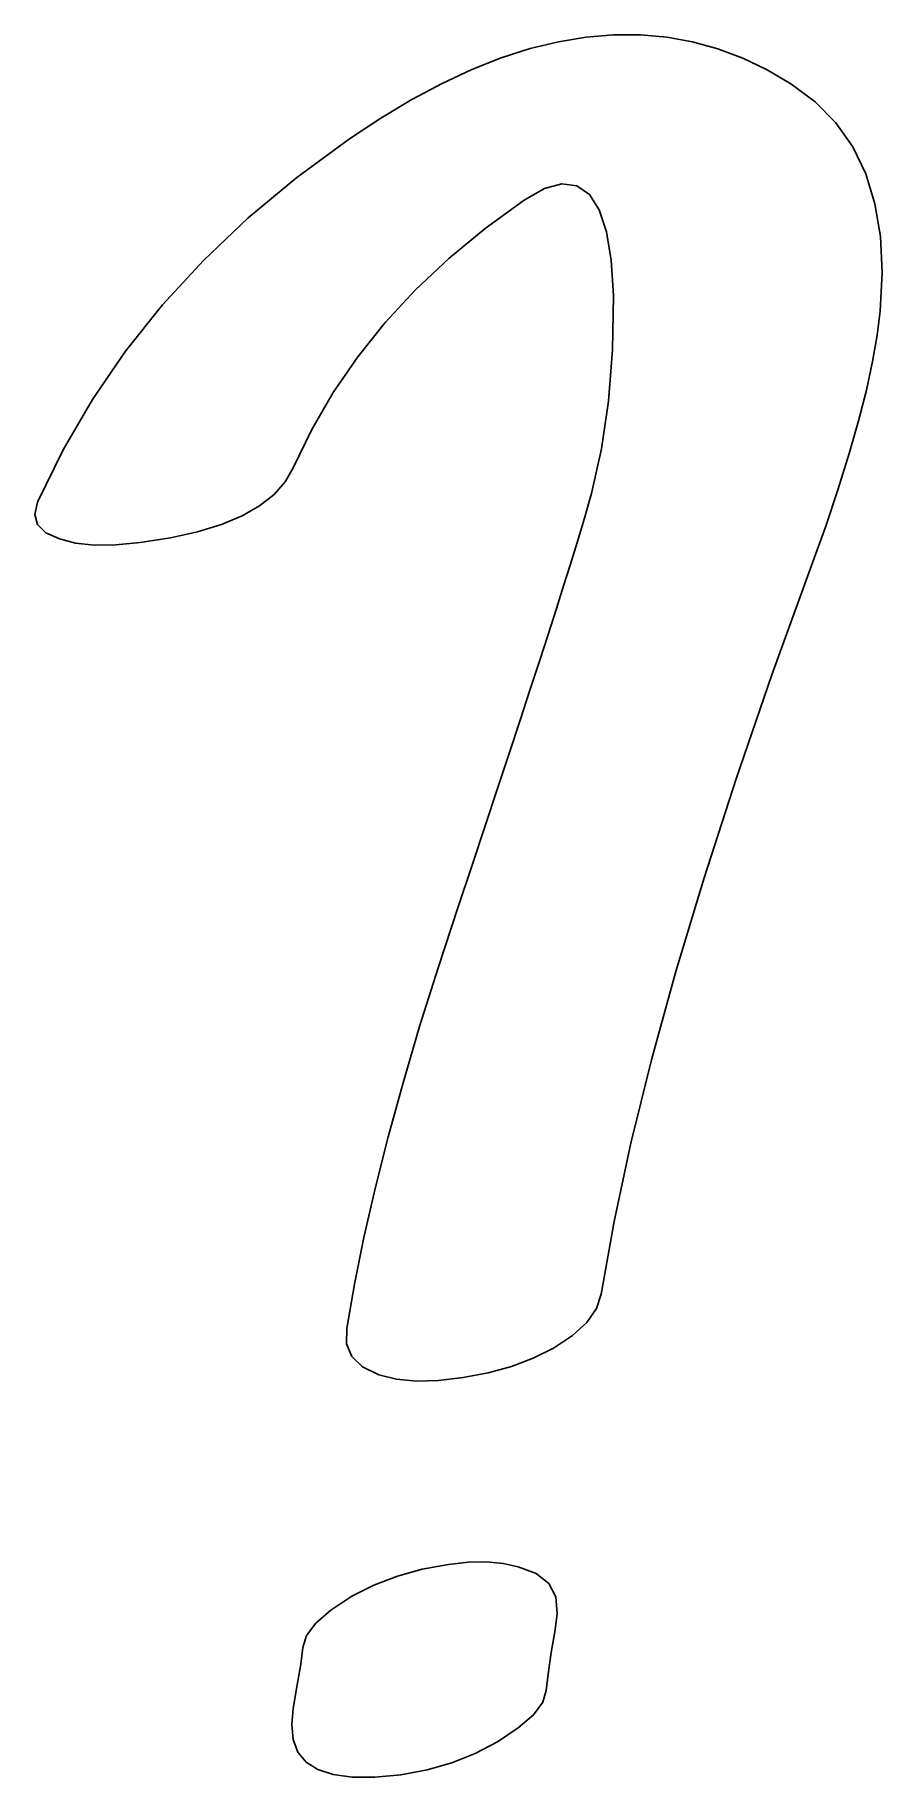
# Model space of a CAD drawing. Extents: x 0 to 9.6, y 0 to 19.8.
import ezdxf

# ---------------------------------------------------------------- set-up
doc = ezdxf.new("R2010")
doc.units = 0
doc.layers.get('0').update_dxf_attribs({"linetype": 'CONTINUOUS'})

msp = doc.modelspace()

# ---------------------------------------------------------------- linework, layer by layer
at = {"color": 0}
for p, q in [((6.571, 19.793), (6.26, 19.767)), ((6.876, 19.793), (6.571, 19.793)), ((5.622, 19.637), (5.294, 19.532)), ((5.944, 19.715), (5.622, 19.637)), ((6.26, 19.767), (5.944, 19.715)), ((7.175, 19.766), (6.876, 19.793)), ((7.468, 19.713), (7.175, 19.766)), ((7.755, 19.633), (7.468, 19.713)), ((8.037, 19.527), (7.755, 19.633)), ((4.961, 19.4), (4.622, 19.242)), ((5.294, 19.532), (4.961, 19.4)), ((8.313, 19.395), (8.037, 19.527)), ((4.622, 19.242), (4.277, 19.058)), ((8.583, 19.236), (8.313, 19.395)), ((8.86, 19.032), (8.583, 19.236)), ((4.277, 19.058), (3.926, 18.848)), ((9.095, 18.794), (8.86, 19.032)), ((3.926, 18.848), (3.569, 18.611)), ((3.569, 18.611), (2.973, 18.173)), ((9.286, 18.521), (9.095, 18.794)), ((9.434, 18.215), (9.286, 18.521)), ((9.539, 17.875), (9.434, 18.215)), ((2.973, 18.173), (2.421, 17.713)), ((5.556, 17.917), (5.784, 18.046)), ((5.784, 18.046), (5.984, 18.099)), ((5.984, 18.099), (6.154, 18.077)), ((6.154, 18.077), (6.295, 17.979)), ((5.11, 17.593), (5.556, 17.917)), ((6.295, 17.979), (6.407, 17.806)), ((9.602, 17.502), (9.539, 17.875)), ((2.421, 17.713), (1.912, 17.23)), ((6.407, 17.806), (6.49, 17.557)), ((4.699, 17.253), (5.11, 17.593)), ((6.49, 17.557), (6.544, 17.233)), ((9.621, 17.094), (9.602, 17.502)), ((1.912, 17.23), (1.448, 16.726)), ((4.32, 16.896), (4.699, 17.253)), ((6.544, 17.233), (6.569, 16.833)), ((9.597, 16.653), (9.621, 17.094)), ((3.976, 16.524), (4.32, 16.896)), ((6.569, 16.833), (6.559, 16.214)), ((1.448, 16.726), (1.027, 16.199)), ((9.564, 16.38), (9.597, 16.653)), ((3.664, 16.136), (3.976, 16.524)), ((9.512, 16.082), (9.564, 16.38)), ((1.027, 16.199), (0.65, 15.65)), ((3.386, 15.732), (3.664, 16.136)), ((6.559, 16.214), (6.514, 15.632)), ((9.442, 15.758), (9.512, 16.082)), ((0.65, 15.65), (0.317, 15.079)), ((3.142, 15.311), (3.386, 15.732)), ((9.354, 15.41), (9.442, 15.758)), ((6.514, 15.632), (6.434, 15.089)), ((2.931, 14.875), (3.142, 15.311)), ((9.248, 15.036), (9.354, 15.41)), ((0.317, 15.079), (0.028, 14.486)), ((6.434, 15.089), (6.319, 14.583)), ((2.84, 14.716), (2.931, 14.875)), ((9.123, 14.637), (9.248, 15.036)), ((2.713, 14.572), (2.84, 14.716)), ((0.028, 14.486), (-0.003, 14.346)), ((2.55, 14.444), (2.713, 14.572)), ((6.287, 14.467), (6.247, 14.328)), ((6.319, 14.583), (6.287, 14.467)), ((8.98, 14.213), (9.123, 14.637)), ((-0.003, 14.346), (0.028, 14.229)), ((2.116, 14.232), (2.351, 14.33)), ((2.351, 14.33), (2.55, 14.444)), ((6.247, 14.328), (6.198, 14.164)), ((0.028, 14.229), (0.122, 14.137)), ((0.122, 14.137), (0.278, 14.069)), ((0.278, 14.069), (0.46, 14.02)), ((1.194, 14.028), (1.537, 14.081)), ((1.537, 14.081), (1.845, 14.149)), ((1.845, 14.149), (2.116, 14.232)), ((6.198, 14.164), (6.141, 13.977)), ((8.819, 13.764), (8.98, 14.213)), ((0.46, 14.02), (0.674, 13.996)), ((0.674, 13.996), (0.918, 13.999)), ((0.918, 13.999), (1.194, 14.028)), ((6.141, 13.977), (6.076, 13.767)), ((6.076, 13.767), (6.002, 13.533)), ((8.369, 12.523), (8.819, 13.764)), ((6.002, 13.533), (5.92, 13.275)), ((5.92, 13.275), (5.83, 12.993)), ((5.83, 12.993), (5.731, 12.688)), ((5.731, 12.688), (5.624, 12.359)), ((7.962, 11.34), (8.369, 12.523)), ((5.624, 12.359), (5.508, 12.006)), ((5.508, 12.006), (5.385, 11.63)), ((5.385, 11.63), (5.252, 11.23)), ((7.598, 10.217), (7.962, 11.34)), ((5.252, 11.23), (5.112, 10.807)), ((5.112, 10.807), (4.963, 10.36)), ((4.963, 10.36), (4.806, 9.889)), ((7.278, 9.153), (7.598, 10.217)), ((4.806, 9.889), (4.576, 9.194)), ((4.576, 9.194), (4.367, 8.527)), ((7.001, 8.148), (7.278, 9.153)), ((4.367, 8.527), (4.179, 7.887)), ((6.767, 7.201), (7.001, 8.148)), ((4.179, 7.887), (4.01, 7.274)), ((4.01, 7.274), (3.863, 6.689)), ((6.577, 6.314), (6.767, 7.201)), ((3.863, 6.689), (3.735, 6.131)), ((6.431, 5.486), (6.577, 6.314)), ((3.735, 6.131), (3.628, 5.6)), ((3.628, 5.6), (3.542, 5.097)), ((6.376, 5.323), (6.431, 5.486)), ((6.105, 5.017), (6.267, 5.167)), ((6.267, 5.167), (6.376, 5.323)), ((3.542, 5.097), (3.538, 4.924)), ((5.889, 4.875), (6.105, 5.017)), ((3.538, 4.924), (3.597, 4.778)), ((3.597, 4.778), (3.719, 4.66)), ((5.41, 4.667), (5.658, 4.76)), ((5.658, 4.76), (5.889, 4.875)), ((3.719, 4.66), (3.903, 4.569)), ((3.903, 4.569), (4.103, 4.521)), ((4.861, 4.542), (5.144, 4.594)), ((5.144, 4.594), (5.41, 4.667)), ((4.103, 4.521), (4.33, 4.5)), ((4.33, 4.5), (4.582, 4.507)), ((4.582, 4.507), (4.861, 4.542)), ((4.694, 2.417), (4.397, 2.363)), ((4.921, 2.441), (4.694, 2.417)), ((5.128, 2.445), (4.921, 2.441)), ((5.317, 2.427), (5.128, 2.445)), ((5.486, 2.389), (5.317, 2.427)), ((5.691, 2.314), (5.486, 2.389)), ((3.848, 2.182), (3.597, 2.056)), ((4.115, 2.285), (3.848, 2.182)), ((4.397, 2.363), (4.115, 2.285)), ((5.833, 2.201), (5.691, 2.314)), ((5.913, 2.05), (5.833, 2.201)), ((3.597, 2.056), (3.359, 1.899)), ((5.931, 1.861), (5.913, 2.05)), ((3.359, 1.899), (3.188, 1.75)), ((5.906, 1.674), (5.931, 1.861)), ((3.082, 1.608), (3.042, 1.472)), ((3.188, 1.75), (3.082, 1.608)), ((5.861, 1.417), (5.906, 1.674)), ((3.042, 1.472), (3.017, 1.285)), ((5.826, 1.17), (5.861, 1.417)), ((3.017, 1.285), (2.972, 1.028)), ((2.972, 1.028), (2.93, 0.781)), ((5.806, 0.986), (5.826, 1.17)), ((5.66, 0.708), (5.766, 0.851)), ((5.766, 0.851), (5.806, 0.986)), ((2.93, 0.781), (2.917, 0.597)), ((2.917, 0.597), (2.93, 0.427)), ((5.488, 0.559), (5.66, 0.708)), ((2.93, 0.427), (2.984, 0.286)), ((4.999, 0.27), (5.25, 0.403)), ((5.25, 0.403), (5.488, 0.559)), ((2.984, 0.286), (3.077, 0.172)), ((4.733, 0.163), (4.999, 0.27)), ((3.077, 0.172), (3.212, 0.087)), ((3.212, 0.087), (3.386, 0.03)), ((3.386, 0.03), (3.602, 0.001)), ((3.602, 0.001), (3.857, 0)), ((3.857, 0), (4.153, 0.028)), ((4.153, 0.028), (4.451, 0.082)), ((4.451, 0.082), (4.733, 0.163))]:
    msp.add_line(p, q, dxfattribs=at)

doc.saveas('drawing.dxf')
